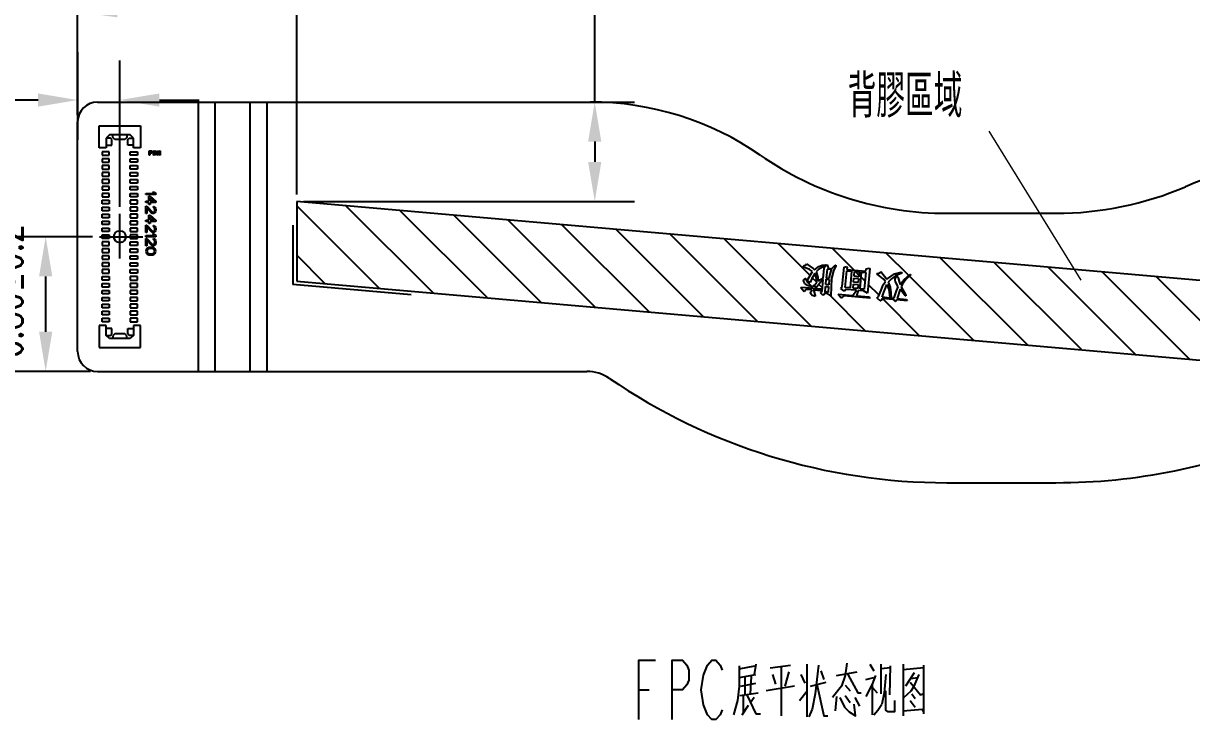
# Model space of a CAD drawing. Header units: millimetres. Extents: x -28 to 350, y 32 to 299.
# Drawn here: x 60.6 to 119.5, y 90.1 to 125.2 of the extents above; entities that cross this region are included whole.
import ezdxf

# ---------------------------------------------------------------- set-up
doc = ezdxf.new("R2010")
doc.units = ezdxf.units.MM
doc.header["$LTSCALE"] = 19.36
doc.header["$PDMODE"] = 3
doc.header["$PDSIZE"] = 6
doc.layers.get('0').update_dxf_attribs({"linetype": 'CONTINUOUS'})
doc.layers.get('Defpoints').update_dxf_attribs({"linetype": 'CONTINUOUS'})
doc.layers.add('00_COSMETICS', color=7, linetype='CONTINUOUS')
doc.layers.add('備註', color=1, linetype='CONTINUOUS', lineweight=20)
doc.styles.get("Standard").update_dxf_attribs({"font": 'simplex.shx', "width": 0.56})
doc.dimstyles.new('DIMSTYLE_2', dxfattribs={"dimtxt": 2, "dimasz": 2, "dimexe": 2, "dimexo": 0.35, "dimgap": 0.5, "dimtad": 1, "dimzin": 0, "dimdsep": 46, "dimtxsty": 'Standard', "dimcen": 0.09, "dimazin": 0, "dimtp": 0.01, "dimtm": 0.01, "dimtfac": 1, "dimtofl": 0, "dimtmove": 0, "dimatfit": 3, "dimfxl": 1, "dimtolj": 1, "dimtzin": 0, "dimarcsym": 0})
doc.dimstyles.new('DIMSTYLE_3', dxfattribs={"dimtxt": 2, "dimasz": 2, "dimexe": 2, "dimexo": 0.35, "dimgap": 0.5, "dimtad": 1, "dimzin": 0, "dimdsep": 46, "dimtxsty": 'Standard', "dimcen": 0.09, "dimazin": 0, "dimtol": 1, "dimtp": 0.12, "dimtm": 0.12, "dimtfac": 1, "dimtofl": 0, "dimtmove": 0, "dimatfit": 3, "dimfxl": 1, "dimtolj": 1, "dimtzin": 0, "dimarcsym": 0})

# ---------------------------------------------------------------- blocks, each defined once
blk = doc.blocks.new('_FILLED')
at = {"color": 0, "linetype": 'ByBlock'}
blk.add_solid([(0, 0), (-1, 0.14), (-1, -0.14)], dxfattribs=at)
blk = doc.blocks.new('*D58')
at = {"color": 2}
for p, q in [((63.294, 120.587), (63.294, 127.792)), ((146.485, 114.169), (146.485, 127.792)), ((63.294, 125.792), (104.889, 125.792)), ((146.485, 125.792), (104.889, 125.792))]:
    blk.add_line(p, q, dxfattribs=at)
at = {"color": 2, "xscale": 2, "yscale": 2, "zscale": 2, "rotation": 180}
blk.add_blockref('_FILLED', (63.294, 125.792), dxfattribs=at)
at = {"color": 2, "xscale": 2, "yscale": 2, "zscale": 2}
blk.add_blockref('_FILLED', (146.485, 125.792), dxfattribs=at)
blk = doc.blocks.new('*D912')
at = {"color": 0, "lineweight": -2}
for p, q in [((64.04, 114.437), (59.68, 114.437)), ((61.68, 109.637), (61.68, 112.437)), ((63.944, 107.637), (59.68, 107.637))]:
    blk.add_line(p, q, dxfattribs=at)
at = {"color": 0}
for points in [[(62.013, 112.437), (61.347, 112.437), (61.68, 114.437)], [(61.347, 109.637), (62.013, 109.637), (61.68, 107.637)]]:
    blk.add_solid(points, dxfattribs=at)
at = {"layer": 'Defpoints', "color": 0}
for p in [(61.68, 114.437), (64.39, 114.437), (64.294, 107.637)]:
    blk.add_point(p, dxfattribs=at)
at = {"color": 0, "insert": (58.513, 111.681), "char_height": 2, "attachment_point": 2, "rotation": 90, "line_spacing_factor": 0.9}
blk.add_mtext('\\A1;{6.80\\C1;%%P0.2}', dxfattribs=at)
blk = doc.blocks.new('*D1013')
at = {"color": 0, "lineweight": -2}
for p, q in [((63.294, 123.761), (63.294, 119.337)), ((65.424, 115.943), (65.424, 123.337)), ((61.294, 121.337), (51.04, 121.337)), ((67.424, 121.337), (69.424, 121.337))]:
    blk.add_line(p, q, dxfattribs=at)
at = {"color": 0}
for points in [[(61.294, 121.003), (61.294, 121.67), (63.294, 121.337)], [(67.424, 121.67), (67.424, 121.003), (65.424, 121.337)]]:
    blk.add_solid(points, dxfattribs=at)
at = {"layer": 'Defpoints', "color": 0}
for p in [(63.294, 124.111), (65.424, 121.337), (65.424, 115.593)]:
    blk.add_point(p, dxfattribs=at)
at = {"color": 0, "insert": (58.794, 124.503), "char_height": 2, "attachment_point": 3, "line_spacing_factor": 0.9}
blk.add_mtext('\\A1;{2.13\\C1;%%P0.2}', dxfattribs=at)
blk = doc.blocks.new('*D1316')
at = {"color": 0, "lineweight": -2}
for p, q in [((63.294, 120.587), (63.294, 128.479)), ((74.354, 116.567), (74.354, 128.479)), ((72.354, 126.479), (65.294, 126.479))]:
    blk.add_line(p, q, dxfattribs=at)
at = {"color": 0}
for points in [[(65.294, 126.812), (65.294, 126.146), (63.294, 126.479)], [(72.354, 126.146), (72.354, 126.812), (74.354, 126.479)]]:
    blk.add_solid(points, dxfattribs=at)
at = {"layer": 'Defpoints', "color": 0}
for p in [(63.294, 126.479), (63.294, 120.237), (74.354, 116.217)]:
    blk.add_point(p, dxfattribs=at)
at = {"color": 0, "insert": (68.524, 132.646), "char_height": 2, "attachment_point": 2, "line_spacing_factor": 0.9}
blk.add_mtext('\\A1;{11.06\\C1;%%P0.3\\P\\f新細明體|b0|i0|c136|p18;\\C6;双面胶位置尺寸}', dxfattribs=at)
blk = doc.blocks.new('*D2225')
at = {"color": 0, "lineweight": -2}
for p, q in [((89.399, 121.237), (89.399, 136.267)), ((72.36, 121.237), (91.399, 121.237)), ((89.399, 119.237), (89.399, 118.217)), ((74.704, 116.217), (91.399, 116.217))]:
    blk.add_line(p, q, dxfattribs=at)
at = {"color": 0}
for points in [[(89.732, 119.237), (89.065, 119.237), (89.399, 121.237)], [(89.065, 118.217), (89.732, 118.217), (89.399, 116.217)]]:
    blk.add_solid(points, dxfattribs=at)
at = {"layer": 'Defpoints', "color": 0}
for p in [(72.01, 121.237), (74.354, 116.217), (89.399, 116.217)]:
    blk.add_point(p, dxfattribs=at)
at = {"color": 0, "insert": (86.232, 128.3), "char_height": 2, "attachment_point": 1, "rotation": 90, "line_spacing_factor": 0.9}
blk.add_mtext('\\A1;{5.02\\C1;%%P0.3}', dxfattribs=at)

msp = doc.modelspace()

# ---------------------------------------------------------------- linework, layer by layer
at = {"color": 7}
for p, q in [((64.294, 121.237), (89.164, 121.237)), ((63.294, 108.637), (63.294, 120.237)), ((107.178, 115.62), (112.678, 115.62)), ((64.294, 107.637), (89.008, 107.637)), ((107.178, 102.02), (112.678, 102.02))]:
    msp.add_line(p, q, dxfattribs=at)
at = {"color": 9}
for p, q in [((69.383, 121.237), (69.383, 107.637)), ((70.227, 121.237), (70.227, 107.637)), ((72.01, 107.637), (72.01, 121.237)), ((72.854, 107.637), (72.854, 121.237))]:
    msp.add_line(p, q, dxfattribs=at)
at = {"color": 4}
for p, q in [((74.354, 116.217), (74.354, 112.202)), ((136.843, 110.75), (74.354, 116.217)), ((74.154, 115.019), (74.154, 112.019)), ((99.926, 112.907), (99.932, 112.967)), ((100.044, 112.867), (99.926, 112.907)), ((99.932, 112.967), (100.057, 113.017)), ((100.249, 112.788), (100.044, 112.867)), ((100.057, 113.017), (100.092, 113.074)), ((100.092, 113.074), (100.434, 112.832)), ((100.391, 112.685), (100.249, 112.788)), ((100.285, 112.512), (100.391, 112.685)), ((100.434, 112.832), (100.489, 112.767)), ((100.489, 112.767), (100.715, 112.929)), ((100.702, 112.779), (100.572, 112.669)), ((100.572, 112.669), (100.668, 112.388)), ((101.054, 112.99), (100.702, 112.779)), ((100.715, 112.929), (100.873, 113.006)), ((100.873, 113.006), (101.056, 113.02)), ((100.936, 112.334), (100.981, 112.845)), ((100.981, 112.845), (101.051, 112.96)), ((101.051, 112.96), (101.147, 113.012)), ((101.086, 113.018), (101.054, 112.99)), ((101.056, 113.02), (101.086, 113.018)), ((101.128, 112.802), (101.089, 112.351)), ((101.338, 112.784), (101.128, 112.802)), ((101.147, 113.012), (101.169, 112.92)), ((101.169, 112.92), (101.223, 112.854)), ((101.223, 112.854), (101.311, 112.816)), ((101.293, 112.606), (101.374, 112.841)), ((101.311, 112.816), (101.338, 112.784)), ((101.453, 112.713), (101.359, 112.328)), ((101.374, 112.841), (101.54, 113.008)), ((101.567, 112.976), (101.453, 112.713)), ((101.54, 113.008), (101.57, 113.006)), ((101.57, 113.006), (101.567, 112.976)), ((101.898, 111.917), (101.985, 112.909)), ((101.985, 112.909), (102.108, 112.928)), ((102.046, 111.874), (102.12, 112.715)), ((102.108, 112.928), (102.135, 112.896)), ((102.12, 112.715), (102.36, 112.694)), ((102.135, 112.896), (102.125, 112.775)), ((102.125, 112.775), (103.086, 112.691)), ((102.36, 112.694), (102.286, 111.853)), ((102.489, 112.441), (102.51, 112.681)), ((102.51, 112.681), (102.75, 112.66)), ((102.75, 112.66), (102.729, 112.42)), ((102.797, 111.808), (102.871, 112.65)), ((102.871, 112.65), (103.081, 112.631)), ((103.086, 112.691), (103.097, 112.811)), ((103.097, 112.811), (103.252, 112.858)), ((103.28, 112.826), (103.172, 111.594)), ((103.252, 112.858), (103.28, 112.826)), ((103.807, 112.628), (103.843, 112.686)), ((103.843, 112.686), (104.142, 112.296)), ((104.528, 112.565), (104.869, 112.656)), ((104.869, 112.656), (104.897, 112.624)), ((74.354, 112.202), (136.146, 106.796)), ((99.929, 112.241), (99.961, 112.268)), ((99.953, 112.178), (99.929, 112.241)), ((100.006, 112.083), (99.953, 112.178)), ((99.961, 112.268), (99.997, 112.326)), ((99.997, 112.326), (100.057, 112.321)), ((100.148, 111.98), (100.006, 112.083)), ((100.057, 112.321), (100.054, 112.291)), ((100.054, 112.291), (100.161, 112.13)), ((100.136, 112.192), (100.142, 112.253)), ((100.281, 112.119), (100.136, 112.192)), ((100.142, 112.253), (100.177, 112.31)), ((100.161, 112.13), (100.328, 111.964)), ((100.177, 112.31), (100.285, 112.512)), ((100.36, 112.324), (100.281, 112.119)), ((100.504, 112.584), (100.36, 112.324)), ((100.578, 112.396), (100.504, 112.584)), ((100.514, 112.008), (100.617, 112.15)), ((100.617, 112.15), (100.578, 112.396)), ((100.797, 112.135), (100.593, 111.88)), ((100.668, 112.388), (100.682, 112.205)), ((100.682, 112.205), (100.906, 112.337)), ((100.931, 112.274), (100.797, 112.135)), ((100.878, 111.673), (100.931, 112.274)), ((100.906, 112.337), (100.936, 112.334)), ((101.06, 112.021), (101.083, 112.291)), ((101.083, 112.291), (101.234, 112.278)), ((101.089, 112.351), (101.239, 112.338)), ((101.234, 112.278), (101.21, 112.008)), ((101.239, 112.338), (101.293, 112.606)), ((101.359, 112.328), (101.313, 111.454)), ((102.463, 112.14), (102.481, 112.351)), ((102.703, 112.119), (102.463, 112.14)), ((102.481, 112.351), (102.722, 112.33)), ((102.729, 112.42), (102.489, 112.441)), ((102.722, 112.33), (102.703, 112.119)), ((103.081, 112.631), (103.007, 111.79)), ((103.649, 112.551), (103.652, 112.581)), ((103.792, 112.448), (103.649, 112.551)), ((103.652, 112.581), (103.745, 112.603)), ((103.745, 112.603), (103.807, 112.628)), ((103.961, 112.312), (103.792, 112.448)), ((104.071, 112.181), (103.961, 112.312)), ((103.965, 112.009), (104.071, 112.181)), ((104.142, 112.296), (104.528, 112.565)), ((104.385, 112.305), (104.219, 112.138)), ((104.219, 112.138), (104.318, 111.887)), ((104.581, 112.47), (104.385, 112.305)), ((104.562, 112.259), (104.57, 112.35)), ((104.584, 112.167), (104.562, 112.259)), ((104.57, 112.35), (104.638, 112.434)), ((104.894, 112.594), (104.581, 112.47)), ((104.713, 111.913), (104.584, 112.167)), ((104.638, 112.434), (104.698, 112.429)), ((104.698, 112.429), (104.723, 112.366)), ((104.723, 112.366), (104.767, 112.181)), ((104.767, 112.181), (104.814, 112.025)), ((104.814, 112.025), (105.018, 112.28)), ((104.897, 112.624), (104.894, 112.594)), ((105.108, 112.272), (104.937, 112.045)), ((105.018, 112.28), (105.312, 112.527)), ((105.34, 112.494), (105.108, 112.272)), ((105.312, 112.527), (105.342, 112.524)), ((105.342, 112.524), (105.34, 112.494)), ((80.131, 111.496), (74.154, 112.019)), ((99.804, 111.858), (99.837, 111.886)), ((99.969, 111.662), (99.804, 111.858)), ((99.837, 111.886), (100.828, 111.799)), ((100.069, 111.775), (99.969, 111.662)), ((100.37, 111.748), (100.069, 111.775)), ((100.353, 111.901), (100.148, 111.98)), ((100.269, 111.636), (100.302, 111.663)), ((100.321, 111.541), (100.269, 111.636)), ((100.302, 111.663), (100.37, 111.748)), ((100.376, 111.475), (100.321, 111.541)), ((100.328, 111.964), (100.386, 111.928)), ((100.383, 111.898), (100.353, 111.901)), ((100.494, 111.435), (100.376, 111.475)), ((100.386, 111.928), (100.383, 111.898)), ((100.43, 111.743), (100.457, 111.71)), ((100.851, 111.706), (100.43, 111.743)), ((100.448, 111.953), (100.451, 111.983)), ((100.563, 111.883), (100.448, 111.953)), ((100.451, 111.983), (100.514, 112.008)), ((100.457, 111.71), (100.502, 111.525)), ((100.502, 111.525), (100.526, 111.462)), ((100.593, 111.88), (100.563, 111.883)), ((100.81, 111.589), (100.813, 111.619)), ((100.922, 111.488), (100.81, 111.589)), ((100.813, 111.619), (100.878, 111.673)), ((100.828, 111.799), (100.851, 111.706)), ((100.952, 111.485), (100.922, 111.488)), ((101.02, 111.57), (100.952, 111.485)), ((101.171, 111.557), (101.02, 111.57)), ((101.026, 111.63), (101.052, 111.931)), ((101.176, 111.617), (101.026, 111.63)), ((101.052, 111.931), (101.202, 111.918)), ((101.21, 112.008), (101.06, 112.021)), ((101.313, 111.454), (101.171, 111.557)), ((101.202, 111.918), (101.176, 111.617)), ((101.818, 111.349), (101.684, 111.542)), ((101.684, 111.542), (102.435, 111.477)), ((101.83, 111.832), (101.833, 111.862)), ((101.97, 111.699), (101.83, 111.832)), ((101.833, 111.862), (101.898, 111.917)), ((102, 111.696), (101.97, 111.699)), ((102.068, 111.781), (102, 111.696)), ((102.286, 111.853), (102.046, 111.874)), ((102.609, 111.734), (102.068, 111.781)), ((102.435, 111.477), (102.609, 111.734)), ((102.437, 111.84), (102.455, 112.05)), ((102.677, 111.819), (102.437, 111.84)), ((102.455, 112.05), (102.695, 112.029)), ((102.699, 111.726), (102.615, 111.461)), ((102.695, 112.029), (102.677, 111.819)), ((102.969, 111.702), (102.699, 111.726)), ((103.007, 111.79), (102.797, 111.808)), ((103.172, 111.594), (102.969, 111.702)), ((103.732, 111.424), (103.851, 111.746)), ((103.851, 111.746), (103.965, 112.009)), ((103.91, 111.378), (103.994, 111.643)), ((103.994, 111.643), (104.072, 111.848)), ((104.072, 111.848), (104.148, 112.023)), ((104.148, 112.023), (104.247, 111.772)), ((104.247, 111.772), (104.286, 111.527)), ((104.286, 111.527), (104.3, 111.344)), ((104.318, 111.887), (104.354, 111.612)), ((104.354, 111.612), (104.36, 111.339)), ((104.513, 111.355), (104.635, 111.708)), ((104.635, 111.708), (104.713, 111.913)), ((104.823, 111.782), (104.661, 111.312)), ((105.067, 111.458), (104.823, 111.782)), ((104.937, 112.045), (104.864, 111.9)), ((104.864, 111.9), (105.023, 111.644)), ((105.023, 111.644), (105.1, 111.486)), ((105.1, 111.486), (105.097, 111.456)), ((100.524, 111.432), (100.494, 111.435)), ((100.526, 111.462), (100.524, 111.432)), ((101.848, 111.346), (101.818, 111.349)), ((101.979, 111.456), (101.848, 111.346)), ((103.301, 111.34), (101.979, 111.456)), ((102.615, 111.461), (103.246, 111.406)), ((103.246, 111.406), (103.301, 111.34)), ((103.664, 111.339), (103.667, 111.369)), ((103.804, 111.206), (103.664, 111.339)), ((103.667, 111.369), (103.732, 111.424)), ((103.834, 111.203), (103.804, 111.206)), ((103.905, 111.318), (103.834, 111.203)), ((104.445, 111.271), (103.905, 111.318)), ((104.3, 111.344), (103.91, 111.378)), ((104.36, 111.339), (104.421, 111.333)), ((104.421, 111.333), (104.445, 111.271)), ((104.448, 111.301), (104.451, 111.331)), ((104.558, 111.17), (104.448, 111.301)), ((104.451, 111.331), (104.513, 111.355)), ((104.588, 111.167), (104.558, 111.17)), ((104.656, 111.252), (104.588, 111.167)), ((105.166, 111.207), (104.656, 111.252)), ((104.661, 111.312), (105.142, 111.27)), ((105.097, 111.456), (105.067, 111.458)), ((105.142, 111.27), (105.166, 111.207))]:
    msp.add_line(p, q, dxfattribs=at)
at = {"color": 2}
for p, q in [((78.508, 111.838), (74.354, 115.992)), ((81.235, 111.6), (76.835, 116)), ((83.963, 111.361), (79.563, 115.761)), ((86.691, 111.122), (82.29, 115.523)), ((89.418, 110.884), (85.018, 115.284)), ((92.146, 110.645), (87.746, 115.045)), ((94.873, 110.407), (90.473, 114.807)), ((97.601, 110.168), (93.201, 114.568)), ((100.329, 109.929), (95.929, 114.33)), ((100.268, 112.479), (98.656, 114.091)), ((102.493, 112.743), (101.384, 113.852)), ((75.78, 112.077), (74.354, 113.503)), ((105.25, 112.475), (104.112, 113.614)), ((111.239, 108.975), (106.839, 113.375)), ((102.736, 112.5), (102.559, 112.677)), ((113.967, 108.736), (109.567, 113.136)), ((116.695, 108.497), (112.294, 112.898)), ((119.422, 108.259), (115.022, 112.659)), ((100.608, 112.139), (100.382, 112.365)), ((103.043, 112.193), (102.848, 112.388)), ((108.512, 109.213), (105.284, 112.441)), ((122.15, 108.02), (117.75, 112.42)), ((100.894, 111.853), (100.715, 112.032)), ((101.126, 111.622), (101.033, 111.714)), ((103.056, 109.691), (101.242, 111.506)), ((103.754, 111.482), (103.21, 112.026)), ((105.784, 109.452), (103.92, 111.317)), ((96.689, 92.624), (97.489, 92.769)), ((97.529, 92.866), (97.449, 92.333)), ((98.249, 92.672), (99.289, 92.817)), ((98.809, 92.72), (98.809, 90.253)), ((100.129, 90.204), (100.129, 92.866)), ((103.289, 92.866), (103.489, 92.527)), ((103.849, 92.866), (103.849, 91.366)), ((104.329, 92.672), (103.849, 92.624)), ((104.289, 91.317), (104.329, 92.769)), ((104.969, 92.866), (104.969, 90.253)), ((106.009, 92.672), (104.969, 92.575)), ((106.009, 90.349), (106.009, 92.817)), ((96.689, 92.188), (97.529, 92.333)), ((96.969, 92.236), (96.969, 91.317)), ((97.289, 92.236), (97.249, 91.366)), ((98.369, 92.333), (98.529, 91.849)), ((99.009, 91.753), (99.209, 92.478)), ((99.809, 92.333), (100.009, 91.898)), ((100.809, 92.527), (100.969, 92.091)), ((101.609, 92.285), (102.649, 92.478)), ((103.089, 92.091), (103.489, 92.188)), ((105.529, 92.43), (105.089, 91.753)), ((105.369, 92.14), (105.689, 92.188)), ((91.629, 91.559), (92.154, 91.559)), ((96.769, 91.753), (97.529, 91.898)), ((99.489, 91.753), (98.049, 91.511)), ((99.729, 91.027), (100.129, 91.511)), ((100.289, 91.753), (101.089, 91.946)), ((102.049, 91.801), (102.289, 91.511)), ((103.409, 91.849), (103.409, 90.301)), ((103.409, 91.704), (103.649, 91.414)), ((105.009, 91.172), (105.369, 91.511)), ((96.729, 91.269), (97.649, 91.414)), ((96.889, 91.269), (96.889, 90.398)), ((97.089, 91.269), (97.529, 90.349)), ((97.449, 91.172), (97.249, 90.882)), ((101.609, 91.22), (101.529, 90.495)), ((102.049, 91.269), (102.289, 90.93)), ((102.529, 91.172), (102.769, 90.736)), ((105.329, 91.027), (105.569, 90.688)), ((105.409, 91.366), (105.569, 91.124)), ((96.849, 90.301), (97.169, 90.785)), ((97.529, 90.349), (97.769, 90.349)), ((104.969, 90.495), (105.929, 90.591)), ((106.009, 90.446), (105.929, 90.591))]:
    msp.add_line(p, q, dxfattribs=at)
for points in [[(91.629, 90.059), (91.629, 93.059), (92.469, 93.059)], [(93.309, 90.059), (93.309, 93.059), (93.834, 93.059), (94.044, 92.809), (94.149, 92.559), (94.149, 92.059), (94.044, 91.809), (93.834, 91.559), (93.309, 91.559)], [(95.829, 90.559), (95.724, 90.309), (95.514, 90.059), (95.304, 90.059), (95.094, 90.309), (94.989, 90.559), (94.884, 90.809), (94.779, 91.559), (94.884, 92.309), (95.094, 92.809)], [(95.094, 92.809), (95.304, 93.059), (95.514, 93.059), (95.724, 92.809), (95.829, 92.559)], [(96.689, 92.769), (96.689, 91.753), (96.609, 91.027), (96.409, 90.301)], [(100.689, 92.817), (100.529, 91.366), (100.369, 90.591), (100.209, 90.204)], [(102.129, 92.914), (102.049, 92.285), (101.849, 91.753), (101.409, 91.172)], [(102.169, 92.333), (102.689, 91.414), (102.849, 91.414)], [(103.569, 92.285), (103.409, 91.849), (103.089, 91.22)], [(104.089, 92.333), (104.009, 91.414), (103.889, 90.833)], [(105.369, 91.511), (105.529, 91.753), (105.769, 92.333)], [(100.609, 91.849), (100.969, 90.253), (101.169, 90.253)], [(104.529, 91.027), (104.529, 90.446), (104.209, 90.446), (104.089, 90.543), (104.089, 91.511)], [(105.329, 91.946), (105.849, 91.317), (105.969, 91.366)], [(101.769, 91.172), (102.009, 90.688), (102.249, 90.446), (102.569, 90.253), (102.489, 90.833)], [(103.489, 90.301), (103.689, 90.543), (103.889, 90.833)]]:
    msp.add_lwpolyline(points, dxfattribs=at)
at = {"color": 7}
for centre, radius, start, end in [((64.294, 120.237), 1, 90, 180), ((89.164, 106.137), 15.1, 55.36868, 90), ((107.178, 132.22), 16.6, 235.36868, 270), ((125.167, 103.084), 15.1, 80, 113.20171), ((112.678, 132.22), 16.6, 270, 293.20171), ((64.294, 108.637), 1, 180, 270), ((89.008, 105.637), 2, 55.64703, 90), ((107.178, 132.22), 30.2, 235.64703, 270), ((112.678, 132.22), 30.2, 270, 292.93552)]:
    msp.add_arc(centre, radius, start, end, dxfattribs=at)
at = {"layer": '00_COSMETICS', "color": 2}
for p, q in [((64.374, 118.917), (64.374, 120.037)), ((64.374, 120.037), (66.474, 120.037)), ((66.474, 120.037), (66.474, 118.917)), ((64.904, 119.577), (64.739, 119.417)), ((64.739, 119.417), (64.739, 118.917)), ((64.949, 119.417), (64.739, 119.417)), ((65.944, 119.577), (64.904, 119.577)), ((65.019, 119.347), (64.949, 119.417)), ((65.019, 119.067), (65.019, 119.347)), ((65.064, 119.447), (65.064, 119.577)), ((65.164, 119.347), (65.064, 119.447)), ((65.684, 119.347), (65.164, 119.347)), ((65.784, 119.447), (65.684, 119.347)), ((65.784, 119.577), (65.784, 119.447)), ((65.829, 119.347), (65.899, 119.417)), ((65.829, 119.067), (65.829, 119.347)), ((65.899, 119.417), (66.109, 119.417)), ((66.109, 119.417), (65.944, 119.577)), ((66.109, 118.917), (66.109, 119.417)), ((64.739, 118.917), (64.374, 118.917)), ((64.524, 118.727), (64.524, 118.547)), ((64.894, 118.727), (64.524, 118.727)), ((64.524, 118.547), (64.894, 118.547)), ((64.739, 119.067), (65.019, 119.067)), ((64.894, 118.547), (64.894, 118.727)), ((66.109, 119.067), (65.829, 119.067)), ((65.954, 118.547), (65.954, 118.727)), ((65.954, 118.727), (66.324, 118.727)), ((66.324, 118.547), (65.954, 118.547)), ((66.474, 118.917), (66.109, 118.917)), ((66.324, 118.727), (66.324, 118.547)), ((66.906, 118.55), (66.906, 118.773)), ((66.906, 118.773), (67.018, 118.773)), ((66.934, 118.55), (66.906, 118.55)), ((66.934, 118.749), (66.934, 118.678)), ((67.023, 118.749), (66.934, 118.749)), ((66.934, 118.678), (67.023, 118.678)), ((66.934, 118.649), (66.934, 118.55)), ((67.018, 118.649), (66.934, 118.649)), ((67.018, 118.773), (67.041, 118.768)), ((67.041, 118.654), (67.018, 118.649)), ((67.037, 118.744), (67.023, 118.749)), ((67.023, 118.678), (67.037, 118.683)), ((67.046, 118.735), (67.037, 118.744)), ((67.037, 118.683), (67.046, 118.692)), ((67.041, 118.768), (67.06, 118.754)), ((67.06, 118.668), (67.041, 118.654)), ((67.051, 118.72), (67.046, 118.735)), ((67.046, 118.692), (67.051, 118.706)), ((67.051, 118.706), (67.051, 118.72)), ((67.06, 118.754), (67.074, 118.735)), ((67.074, 118.687), (67.06, 118.668)), ((67.074, 118.735), (67.078, 118.72)), ((67.078, 118.701), (67.074, 118.687)), ((67.078, 118.72), (67.078, 118.701)), ((67.116, 118.55), (67.116, 118.773)), ((67.116, 118.773), (67.144, 118.773)), ((67.144, 118.55), (67.116, 118.55)), ((67.144, 118.773), (67.144, 118.55)), ((67.181, 118.55), (67.181, 118.773)), ((67.181, 118.773), (67.223, 118.773)), ((67.209, 118.55), (67.181, 118.55)), ((67.209, 118.744), (67.209, 118.55)), ((67.325, 118.55), (67.209, 118.744)), ((67.223, 118.773), (67.339, 118.583)), ((67.367, 118.55), (67.325, 118.55)), ((67.339, 118.583), (67.339, 118.773)), ((67.339, 118.773), (67.367, 118.773)), ((67.367, 118.773), (67.367, 118.55)), ((67.404, 118.739), (67.432, 118.773)), ((67.404, 118.701), (67.404, 118.739)), ((67.432, 118.735), (67.404, 118.701)), ((67.432, 118.773), (67.46, 118.773)), ((67.432, 118.55), (67.432, 118.735)), ((67.46, 118.55), (67.432, 118.55)), ((67.46, 118.773), (67.46, 118.55)), ((64.524, 118.377), (64.524, 118.197)), ((64.894, 118.377), (64.524, 118.377)), ((64.524, 118.197), (64.894, 118.197)), ((64.524, 118.027), (64.524, 117.847)), ((64.894, 118.027), (64.524, 118.027)), ((64.894, 118.197), (64.894, 118.377)), ((64.894, 117.847), (64.894, 118.027)), ((65.954, 118.197), (65.954, 118.377)), ((65.954, 118.377), (66.324, 118.377)), ((66.324, 118.197), (65.954, 118.197)), ((65.954, 117.847), (65.954, 118.027)), ((65.954, 118.027), (66.324, 118.027)), ((66.324, 118.377), (66.324, 118.197)), ((66.324, 118.027), (66.324, 117.847)), ((64.524, 117.847), (64.894, 117.847)), ((64.524, 117.677), (64.524, 117.497)), ((64.894, 117.677), (64.524, 117.677)), ((64.524, 117.497), (64.894, 117.497)), ((64.894, 117.497), (64.894, 117.677)), ((66.324, 117.847), (65.954, 117.847)), ((65.954, 117.497), (65.954, 117.677)), ((65.954, 117.677), (66.324, 117.677)), ((66.324, 117.497), (65.954, 117.497)), ((66.324, 117.677), (66.324, 117.497)), ((64.524, 117.327), (64.524, 117.147)), ((64.894, 117.327), (64.524, 117.327)), ((64.524, 117.147), (64.894, 117.147)), ((64.524, 116.977), (64.524, 116.797)), ((64.894, 116.977), (64.524, 116.977)), ((64.524, 116.797), (64.894, 116.797)), ((64.894, 117.147), (64.894, 117.327)), ((64.894, 116.797), (64.894, 116.977)), ((65.954, 117.147), (65.954, 117.327)), ((65.954, 117.327), (66.324, 117.327)), ((66.324, 117.147), (65.954, 117.147)), ((65.954, 116.797), (65.954, 116.977)), ((65.954, 116.977), (66.324, 116.977)), ((66.324, 116.797), (65.954, 116.797)), ((66.324, 117.327), (66.324, 117.147)), ((66.324, 116.977), (66.324, 116.797)), ((64.524, 116.627), (64.524, 116.447)), ((64.894, 116.627), (64.524, 116.627)), ((64.524, 116.447), (64.894, 116.447)), ((64.524, 116.097), (64.524, 116.277)), ((64.524, 116.277), (64.894, 116.277)), ((64.894, 116.447), (64.894, 116.627)), ((64.894, 116.277), (64.894, 116.097)), ((65.954, 116.447), (65.954, 116.627)), ((65.954, 116.627), (66.324, 116.627)), ((66.324, 116.447), (65.954, 116.447)), ((65.954, 116.277), (65.954, 116.097)), ((66.324, 116.277), (65.954, 116.277)), ((66.324, 116.627), (66.324, 116.447)), ((66.324, 116.097), (66.324, 116.277)), ((66.736, 116.562), (66.736, 116.625)), ((66.736, 116.625), (67.151, 116.625)), ((67.236, 116.562), (66.736, 116.562)), ((66.736, 116.166), (66.736, 116.229)), ((66.736, 116.229), (66.885, 116.229)), ((66.885, 116.229), (66.885, 116.479)), ((66.885, 116.479), (66.949, 116.479)), ((66.949, 116.479), (67.236, 116.229)), ((66.949, 116.229), (66.949, 116.406)), ((66.949, 116.406), (67.151, 116.229)), ((67.151, 116.229), (66.949, 116.229)), ((67.151, 116.625), (67.076, 116.687)), ((67.076, 116.687), (67.162, 116.687)), ((67.162, 116.687), (67.236, 116.625)), ((67.236, 116.625), (67.236, 116.562)), ((67.236, 116.229), (67.236, 116.166)), ((64.894, 116.097), (64.524, 116.097)), ((64.524, 115.747), (64.524, 115.927)), ((64.524, 115.927), (64.894, 115.927)), ((64.894, 115.747), (64.524, 115.747)), ((64.894, 115.927), (64.894, 115.747)), ((65.954, 116.097), (66.324, 116.097)), ((65.954, 115.927), (65.954, 115.747)), ((66.324, 115.927), (65.954, 115.927)), ((65.954, 115.747), (66.324, 115.747)), ((66.324, 115.747), (66.324, 115.927)), ((66.885, 116.166), (66.736, 116.166)), ((66.736, 115.604), (66.736, 115.979)), ((66.736, 115.979), (66.789, 115.979)), ((66.789, 115.604), (66.736, 115.604)), ((66.789, 115.979), (67.055, 115.687)), ((66.789, 115.895), (66.789, 115.604)), ((67.023, 115.635), (66.789, 115.895)), ((66.885, 116.062), (66.885, 116.166)), ((66.949, 116.062), (66.885, 116.062)), ((66.949, 116.166), (66.949, 116.062)), ((67.236, 116.166), (66.949, 116.166)), ((67.055, 115.614), (67.023, 115.635)), ((67.055, 115.687), (67.098, 115.666)), ((67.098, 115.604), (67.055, 115.614)), ((67.098, 115.666), (67.119, 115.666)), ((67.119, 115.604), (67.098, 115.604)), ((67.119, 115.916), (67.119, 115.968)), ((67.119, 115.968), (67.162, 115.958)), ((67.151, 115.895), (67.119, 115.916)), ((67.119, 115.666), (67.151, 115.687)), ((67.162, 115.614), (67.119, 115.604)), ((67.172, 115.864), (67.151, 115.895)), ((67.151, 115.687), (67.172, 115.718)), ((67.162, 115.958), (67.204, 115.916)), ((67.204, 115.656), (67.162, 115.614)), ((67.183, 115.812), (67.172, 115.864)), ((67.172, 115.718), (67.183, 115.77)), ((67.183, 115.77), (67.183, 115.812)), ((67.204, 115.916), (67.225, 115.875)), ((67.225, 115.698), (67.204, 115.656)), ((67.225, 115.875), (67.236, 115.802)), ((67.236, 115.76), (67.225, 115.698)), ((67.236, 115.802), (67.236, 115.76)), ((64.524, 115.397), (64.524, 115.577)), ((64.524, 115.577), (64.894, 115.577)), ((64.894, 115.397), (64.524, 115.397)), ((64.524, 115.047), (64.524, 115.227)), ((64.524, 115.227), (64.894, 115.227)), ((64.894, 115.047), (64.524, 115.047)), ((64.894, 115.577), (64.894, 115.397)), ((64.894, 115.227), (64.894, 115.047)), ((65.424, 113.335), (65.424, 115.593)), ((65.954, 115.577), (65.954, 115.397)), ((66.324, 115.577), (65.954, 115.577)), ((65.954, 115.397), (66.324, 115.397)), ((65.954, 115.227), (65.954, 115.047)), ((66.324, 115.227), (65.954, 115.227)), ((65.954, 115.047), (66.324, 115.047)), ((66.324, 115.397), (66.324, 115.577)), ((66.324, 115.047), (66.324, 115.227)), ((66.736, 115.208), (66.736, 115.27)), ((66.736, 115.27), (66.885, 115.27)), ((66.885, 115.208), (66.736, 115.208)), ((66.736, 114.645), (66.736, 115.02)), ((66.736, 115.02), (66.789, 115.02)), ((66.789, 115.02), (67.055, 114.729)), ((66.885, 115.27), (66.885, 115.52)), ((66.885, 115.52), (66.949, 115.52)), ((66.885, 115.104), (66.885, 115.208)), ((66.949, 115.104), (66.885, 115.104)), ((66.949, 115.52), (67.236, 115.27)), ((66.949, 115.27), (66.949, 115.448)), ((66.949, 115.448), (67.151, 115.27)), ((67.151, 115.27), (66.949, 115.27)), ((66.949, 115.208), (66.949, 115.104)), ((67.236, 115.208), (66.949, 115.208)), ((67.119, 114.958), (67.119, 115.01)), ((67.119, 115.01), (67.162, 115)), ((67.236, 115.27), (67.236, 115.208)), ((64.39, 114.437), (66.58, 114.437)), ((64.524, 114.697), (64.524, 114.877)), ((64.524, 114.877), (64.894, 114.877)), ((64.894, 114.697), (64.524, 114.697)), ((64.524, 114.347), (64.524, 114.527)), ((64.524, 114.527), (64.894, 114.527)), ((64.894, 114.877), (64.894, 114.697)), ((64.894, 114.527), (64.894, 114.347)), ((65.954, 114.877), (65.954, 114.697)), ((66.324, 114.877), (65.954, 114.877)), ((65.954, 114.697), (66.324, 114.697)), ((65.954, 114.527), (65.954, 114.347)), ((66.324, 114.527), (65.954, 114.527)), ((66.324, 114.697), (66.324, 114.877)), ((66.324, 114.347), (66.324, 114.527)), ((66.789, 114.645), (66.736, 114.645)), ((66.736, 114.437), (66.736, 114.5)), ((66.736, 114.5), (67.151, 114.5)), ((67.236, 114.437), (66.736, 114.437)), ((66.789, 114.937), (66.789, 114.645)), ((67.023, 114.677), (66.789, 114.937)), ((67.055, 114.656), (67.023, 114.677)), ((67.055, 114.729), (67.098, 114.708)), ((67.098, 114.645), (67.055, 114.656)), ((67.151, 114.5), (67.076, 114.562)), ((67.076, 114.562), (67.162, 114.562)), ((67.098, 114.708), (67.119, 114.708)), ((67.119, 114.645), (67.098, 114.645)), ((67.151, 114.937), (67.119, 114.958)), ((67.119, 114.708), (67.151, 114.729)), ((67.162, 114.656), (67.119, 114.645)), ((67.172, 114.906), (67.151, 114.937)), ((67.151, 114.729), (67.172, 114.76)), ((67.162, 115), (67.204, 114.958)), ((67.204, 114.698), (67.162, 114.656)), ((67.162, 114.562), (67.236, 114.5)), ((67.183, 114.854), (67.172, 114.906)), ((67.172, 114.76), (67.183, 114.812)), ((67.183, 114.812), (67.183, 114.854)), ((67.204, 114.958), (67.225, 114.916)), ((67.225, 114.739), (67.204, 114.698)), ((67.225, 114.916), (67.236, 114.843)), ((67.236, 114.802), (67.225, 114.739)), ((67.236, 114.843), (67.236, 114.802)), ((67.236, 114.5), (67.236, 114.437)), ((64.894, 114.347), (64.524, 114.347)), ((64.524, 114.177), (64.524, 113.997)), ((64.894, 114.177), (64.524, 114.177)), ((64.524, 113.997), (64.894, 113.997)), ((64.894, 113.997), (64.894, 114.177)), ((65.954, 114.347), (66.324, 114.347)), ((65.954, 113.997), (65.954, 114.177)), ((65.954, 114.177), (66.324, 114.177)), ((66.324, 113.997), (65.954, 113.997)), ((66.324, 114.177), (66.324, 113.997)), ((66.736, 113.979), (66.736, 114.354)), ((66.736, 114.354), (66.789, 114.354)), ((66.789, 113.979), (66.736, 113.979)), ((66.811, 113.854), (66.779, 113.823)), ((66.789, 114.354), (67.055, 114.062)), ((66.789, 114.27), (66.789, 113.979)), ((67.023, 114.01), (66.789, 114.27)), ((66.853, 113.875), (66.811, 113.854)), ((66.885, 113.833), (66.821, 113.791)), ((66.885, 113.885), (66.853, 113.875)), ((66.938, 113.895), (66.885, 113.885)), ((66.949, 113.843), (66.885, 113.833)), ((67.034, 113.895), (66.938, 113.895)), ((67.023, 113.843), (66.949, 113.843)), ((67.055, 113.989), (67.023, 114.01)), ((67.087, 113.833), (67.023, 113.843)), ((67.087, 113.885), (67.034, 113.895)), ((67.055, 114.062), (67.098, 114.041)), ((67.098, 113.979), (67.055, 113.989)), ((67.119, 113.875), (67.087, 113.885)), ((67.151, 113.791), (67.087, 113.833)), ((67.098, 114.041), (67.119, 114.041)), ((67.119, 113.979), (67.098, 113.979)), ((67.119, 114.291), (67.119, 114.343)), ((67.119, 114.343), (67.162, 114.333)), ((67.151, 114.27), (67.119, 114.291)), ((67.119, 114.041), (67.151, 114.062)), ((67.162, 113.989), (67.119, 113.979)), ((67.162, 113.854), (67.119, 113.875)), ((67.172, 114.239), (67.151, 114.27)), ((67.151, 114.062), (67.172, 114.093)), ((67.162, 114.333), (67.204, 114.291)), ((67.204, 114.031), (67.162, 113.989)), ((67.194, 113.823), (67.162, 113.854)), ((67.183, 114.187), (67.172, 114.239)), ((67.172, 114.093), (67.183, 114.145)), ((67.183, 114.145), (67.183, 114.187)), ((67.204, 114.291), (67.225, 114.25)), ((67.225, 114.073), (67.204, 114.031)), ((67.225, 114.25), (67.236, 114.177)), ((67.236, 114.135), (67.225, 114.073)), ((67.236, 114.177), (67.236, 114.135)), ((64.524, 113.827), (64.524, 113.647)), ((64.894, 113.827), (64.524, 113.827)), ((64.524, 113.647), (64.894, 113.647)), ((64.524, 113.477), (64.524, 113.297)), ((64.894, 113.477), (64.524, 113.477)), ((64.524, 113.297), (64.894, 113.297)), ((64.894, 113.647), (64.894, 113.827)), ((64.894, 113.297), (64.894, 113.477)), ((65.954, 113.647), (65.954, 113.827)), ((65.954, 113.827), (66.324, 113.827)), ((66.324, 113.647), (65.954, 113.647)), ((65.954, 113.297), (65.954, 113.477)), ((65.954, 113.477), (66.324, 113.477)), ((66.324, 113.297), (65.954, 113.297)), ((66.324, 113.827), (66.324, 113.647)), ((66.324, 113.477), (66.324, 113.297)), ((66.747, 113.77), (66.736, 113.708)), ((66.736, 113.708), (66.747, 113.645)), ((66.779, 113.823), (66.747, 113.77)), ((66.747, 113.645), (66.779, 113.593)), ((66.779, 113.593), (66.811, 113.562)), ((66.8, 113.76), (66.789, 113.708)), ((66.789, 113.708), (66.8, 113.656)), ((66.821, 113.791), (66.8, 113.76)), ((66.8, 113.656), (66.821, 113.625)), ((66.811, 113.562), (66.853, 113.541)), ((66.821, 113.625), (66.885, 113.583)), ((66.853, 113.541), (66.885, 113.531)), ((66.885, 113.583), (66.949, 113.573)), ((66.885, 113.531), (66.938, 113.52)), ((66.938, 113.52), (67.034, 113.52)), ((66.949, 113.573), (67.023, 113.573)), ((67.023, 113.573), (67.087, 113.583)), ((67.034, 113.52), (67.087, 113.531)), ((67.087, 113.583), (67.151, 113.625)), ((67.087, 113.531), (67.119, 113.541)), ((67.119, 113.541), (67.162, 113.562)), ((67.172, 113.76), (67.151, 113.791)), ((67.151, 113.625), (67.172, 113.656)), ((67.162, 113.562), (67.194, 113.593)), ((67.183, 113.708), (67.172, 113.76)), ((67.172, 113.656), (67.183, 113.708)), ((67.225, 113.77), (67.194, 113.823)), ((67.194, 113.593), (67.225, 113.645)), ((67.236, 113.708), (67.225, 113.77)), ((67.225, 113.645), (67.236, 113.708)), ((64.524, 113.127), (64.524, 112.947)), ((64.894, 113.127), (64.524, 113.127)), ((64.524, 112.947), (64.894, 112.947)), ((64.524, 112.777), (64.524, 112.597)), ((64.894, 112.777), (64.524, 112.777)), ((64.894, 112.947), (64.894, 113.127)), ((64.894, 112.597), (64.894, 112.777)), ((65.954, 112.947), (65.954, 113.127)), ((65.954, 113.127), (66.324, 113.127)), ((66.324, 112.947), (65.954, 112.947)), ((65.954, 112.597), (65.954, 112.777)), ((65.954, 112.777), (66.324, 112.777)), ((66.324, 113.127), (66.324, 112.947)), ((66.324, 112.777), (66.324, 112.597)), ((64.524, 112.597), (64.894, 112.597)), ((64.524, 112.247), (64.524, 112.427)), ((64.524, 112.427), (64.894, 112.427)), ((64.894, 112.247), (64.524, 112.247)), ((64.524, 111.897), (64.524, 112.077)), ((64.524, 112.077), (64.894, 112.077)), ((64.894, 112.427), (64.894, 112.247)), ((64.894, 112.077), (64.894, 111.897)), ((66.324, 112.597), (65.954, 112.597)), ((65.954, 112.427), (65.954, 112.247)), ((66.324, 112.427), (65.954, 112.427)), ((65.954, 112.247), (66.324, 112.247)), ((65.954, 112.077), (65.954, 111.897)), ((66.324, 112.077), (65.954, 112.077)), ((66.324, 112.247), (66.324, 112.427)), ((66.324, 111.897), (66.324, 112.077)), ((64.894, 111.897), (64.524, 111.897)), ((64.524, 111.547), (64.524, 111.727)), ((64.524, 111.727), (64.894, 111.727)), ((64.894, 111.547), (64.524, 111.547)), ((64.894, 111.727), (64.894, 111.547)), ((65.954, 111.897), (66.324, 111.897)), ((65.954, 111.727), (65.954, 111.547)), ((66.324, 111.727), (65.954, 111.727)), ((65.954, 111.547), (66.324, 111.547)), ((66.324, 111.547), (66.324, 111.727)), ((64.524, 111.197), (64.524, 111.377)), ((64.524, 111.377), (64.894, 111.377)), ((64.894, 111.197), (64.524, 111.197)), ((64.524, 110.847), (64.524, 111.027)), ((64.524, 111.027), (64.894, 111.027)), ((64.894, 111.377), (64.894, 111.197)), ((64.894, 111.027), (64.894, 110.847)), ((65.954, 111.377), (65.954, 111.197)), ((66.324, 111.377), (65.954, 111.377)), ((65.954, 111.197), (66.324, 111.197)), ((65.954, 111.027), (65.954, 110.847)), ((66.324, 111.027), (65.954, 111.027)), ((66.324, 111.197), (66.324, 111.377)), ((66.324, 110.847), (66.324, 111.027)), ((64.894, 110.847), (64.524, 110.847)), ((64.524, 110.497), (64.524, 110.677)), ((64.524, 110.677), (64.894, 110.677)), ((64.894, 110.497), (64.524, 110.497)), ((64.524, 110.147), (64.524, 110.327)), ((64.524, 110.327), (64.894, 110.327)), ((64.894, 110.677), (64.894, 110.497)), ((64.894, 110.327), (64.894, 110.147)), ((65.954, 110.847), (66.324, 110.847)), ((65.954, 110.677), (65.954, 110.497)), ((66.324, 110.677), (65.954, 110.677)), ((65.954, 110.497), (66.324, 110.497)), ((65.954, 110.327), (65.954, 110.147)), ((66.324, 110.327), (65.954, 110.327)), ((66.324, 110.497), (66.324, 110.677)), ((66.324, 110.147), (66.324, 110.327)), ((64.374, 109.957), (64.374, 108.837)), ((64.739, 109.957), (64.374, 109.957)), ((64.894, 110.147), (64.524, 110.147)), ((64.739, 109.457), (64.739, 109.957)), ((65.019, 109.807), (64.739, 109.807)), ((65.019, 109.527), (65.019, 109.807)), ((65.829, 109.527), (65.829, 109.807)), ((65.829, 109.807), (66.109, 109.807)), ((65.954, 110.147), (66.324, 110.147)), ((66.109, 109.957), (66.109, 109.457)), ((66.474, 109.957), (66.109, 109.957)), ((66.474, 108.837), (66.474, 109.957)), ((64.904, 109.297), (64.739, 109.457)), ((64.739, 109.457), (64.949, 109.457)), ((65.944, 109.297), (64.904, 109.297)), ((64.949, 109.457), (65.019, 109.527)), ((65.164, 109.527), (65.064, 109.427)), ((65.064, 109.427), (65.064, 109.297)), ((65.684, 109.527), (65.164, 109.527)), ((65.784, 109.427), (65.684, 109.527)), ((65.784, 109.297), (65.784, 109.427)), ((65.899, 109.457), (65.829, 109.527)), ((66.109, 109.457), (65.899, 109.457)), ((66.109, 109.457), (65.944, 109.297)), ((64.374, 108.837), (66.474, 108.837))]:
    msp.add_line(p, q, dxfattribs=at)
msp.add_circle((65.424, 114.437), 0.3, dxfattribs=at)
at = {"layer": '備註'}
msp.add_line((113.953, 112.249), (109.316, 119.762), dxfattribs=at)

# ---------------------------------------------------------------- texts
at = {"layer": '備註', "insert": (102.17, 122.559), "char_height": 1.89583, "width": 13.82285, "attachment_point": 1}
msp.add_mtext('{\\fSimSun|b0|i0|c134|p2;背膠區域}', dxfattribs=at)

# ---------------------------------------------------------------- dimensions: what is measured, and where the dimension line sits
at = {"color": 6}
for base, p1, p2, angle, text, picture, middle in [((89.399, 116.217), (72.01, 121.237), (74.354, 116.217), 270, '{<>\\C1;%%P0.3}', '*D2225', (89.399, 132.034)), ((63.294, 126.479), (74.354, 116.217), (63.294, 120.237), 180, '{<>\\C1;%%P0.3\\P\\f新細明體|b0|i0|c136|p18;\\C6;双面胶位置尺寸}', '*D1316', (68.524, 126.479))]:
    dim = msp.add_linear_dim(base=base, p1=p1, p2=p2, angle=angle, text=text, dimstyle='DIMSTYLE_2', override={"dimtxsty": 'Standard'}, dxfattribs=at)
    dim.commit()
    dim.dimension.update_dxf_attribs({"geometry": picture, "text_midpoint": middle, "dimtype": 160})
at = {"color": 2}
dim = msp.add_linear_dim(base=(146.485, 125.792), p1=(63.294, 120.237), p2=(146.485, 113.819), dimstyle='DIMSTYLE_3', dxfattribs=at)
dim.commit()
dim.dimension.update_dxf_attribs({"geometry": '*D58', "text_midpoint": (103.46, 125.792), "dimtype": 160})
dim = msp.add_linear_dim(base=(65.424, 121.337), p1=(63.294, 124.111), p2=(65.424, 115.593), text='{<>\\C1;%%P0.2}', dimstyle='DIMSTYLE_2', override={"dimtxsty": 'Standard'}, dxfattribs=at)
dim.commit()
dim.dimension.update_dxf_attribs({"geometry": '*D1013', "text_midpoint": (55.167, 121.337), "dimtype": 160})
dim = msp.add_linear_dim(base=(61.68, 114.437), p1=(64.294, 107.637), p2=(64.39, 114.437), angle=90, text='{<>\\C1;%%P0.2}', dimstyle='DIMSTYLE_2', override={"dimtxsty": 'Standard'}, dxfattribs=at)
dim.commit()
dim.dimension.update_dxf_attribs({"geometry": '*D912', "text_midpoint": (61.68, 111.681), "dimtype": 160})

doc.saveas('drawing.dxf')
